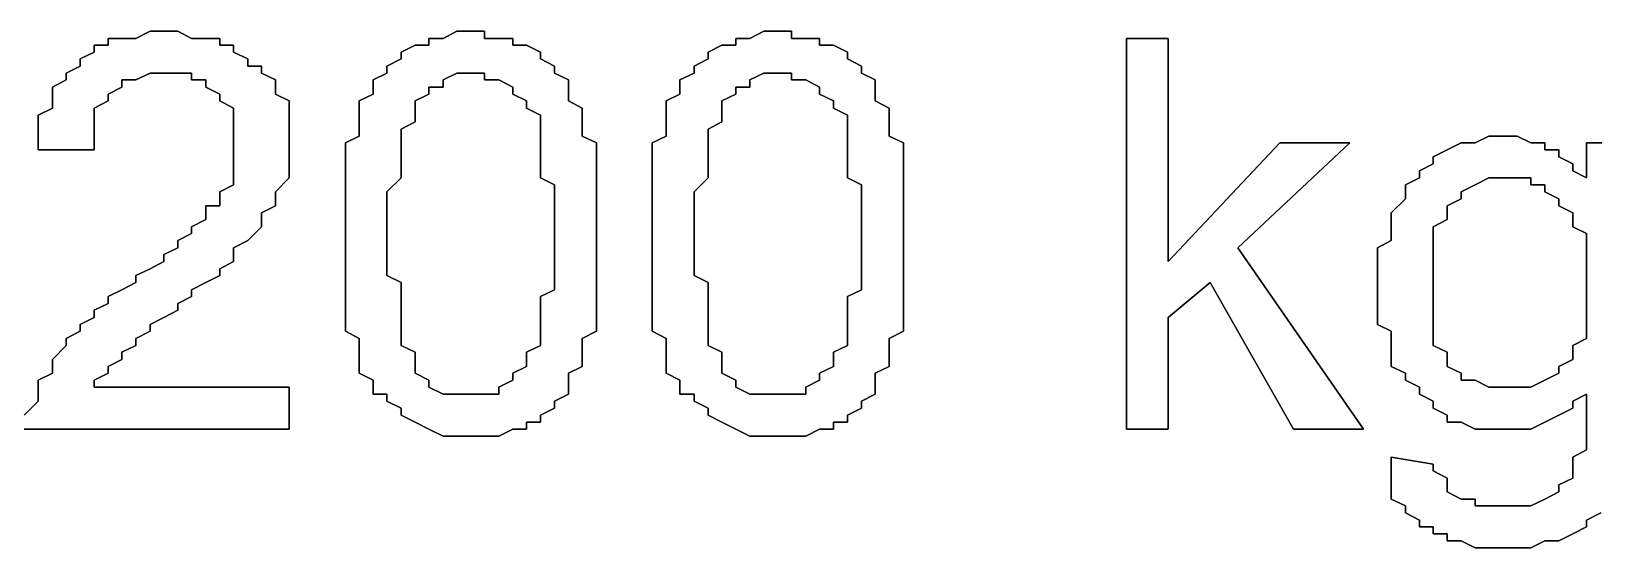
# Model space of a CAD drawing. Header units: metres. Extents: x 2.9 to 42.8, y 1.7 to 28.7.
# Drawn here: x 38.6626 to 39.0578, y 23.2322 to 23.3627 of the extents above; entities that cross this region are included whole.
import ezdxf

# ---------------------------------------------------------------- set-up
doc = ezdxf.new("R2010")
doc.units = ezdxf.units.M
doc.layers.add('GRIS', color=8, linetype='Continuous')

msp = doc.modelspace()

# ---------------------------------------------------------------- linework, layer by layer
at = {"layer": 'GRIS', "lineweight": -3}
for points in [[(38.6927, 23.3627), (38.6891, 23.3609), (38.6927, 23.3627)], [(38.6962, 23.3627), (38.6927, 23.3627), (38.6962, 23.3627)], [(38.6997, 23.3627), (38.6962, 23.3627), (38.6997, 23.3627)], [(38.7032, 23.3609), (38.6997, 23.3627), (38.7032, 23.3609)], [(38.7703, 23.3627), (38.7668, 23.3609), (38.7703, 23.3627)], [(38.7738, 23.3627), (38.7703, 23.3627), (38.7738, 23.3627)], [(38.7773, 23.3627), (38.7738, 23.3627), (38.7773, 23.3627)], [(38.7773, 23.3609), (38.7773, 23.3627), (38.7773, 23.3609)], [(38.8479, 23.3627), (38.8444, 23.3609), (38.8479, 23.3627)], [(38.8514, 23.3627), (38.8479, 23.3627), (38.8514, 23.3627)], [(38.8549, 23.3627), (38.8514, 23.3627), (38.8549, 23.3627)], [(38.8549, 23.3609), (38.8549, 23.3627), (38.8549, 23.3609)], [(38.6786, 23.3574), (38.675, 23.3557), (38.6786, 23.3574)], [(38.6821, 23.3592), (38.6786, 23.3592), (38.6821, 23.3592)], [(38.6786, 23.3592), (38.6786, 23.3574), (38.6786, 23.3592)], [(38.6856, 23.3609), (38.6821, 23.3609), (38.6856, 23.3609)], [(38.6821, 23.3609), (38.6821, 23.3592), (38.6821, 23.3609)], [(38.6891, 23.3609), (38.6856, 23.3609), (38.6891, 23.3609)], [(38.7068, 23.3609), (38.7032, 23.3609), (38.7068, 23.3609)], [(38.7103, 23.3609), (38.7068, 23.3609), (38.7103, 23.3609)], [(38.7103, 23.3592), (38.7103, 23.3609), (38.7103, 23.3592)], [(38.7138, 23.3592), (38.7103, 23.3592), (38.7138, 23.3592)], [(38.7138, 23.3574), (38.7138, 23.3592), (38.7138, 23.3574)], [(38.7174, 23.3557), (38.7138, 23.3574), (38.7174, 23.3557)], [(38.7597, 23.3592), (38.7562, 23.3574), (38.7597, 23.3592)], [(38.7562, 23.3574), (38.7562, 23.3557), (38.7562, 23.3574)], [(38.7632, 23.3592), (38.7597, 23.3592), (38.7632, 23.3592)], [(38.7668, 23.3609), (38.7632, 23.3609), (38.7668, 23.3609)], [(38.7632, 23.3609), (38.7632, 23.3592), (38.7632, 23.3609)], [(38.7809, 23.3609), (38.7773, 23.3609), (38.7809, 23.3609)], [(38.7844, 23.3609), (38.7809, 23.3609), (38.7844, 23.3609)], [(38.7844, 23.3592), (38.7844, 23.3609), (38.7844, 23.3592)], [(38.7879, 23.3592), (38.7844, 23.3592), (38.7879, 23.3592)], [(38.7914, 23.3574), (38.7879, 23.3592), (38.7914, 23.3574)], [(38.7914, 23.3557), (38.7914, 23.3574), (38.7914, 23.3557)], [(38.8373, 23.3592), (38.8338, 23.3574), (38.8373, 23.3592)], [(38.8338, 23.3574), (38.8338, 23.3557), (38.8338, 23.3574)], [(38.8408, 23.3592), (38.8373, 23.3592), (38.8408, 23.3592)], [(38.8444, 23.3609), (38.8408, 23.3609), (38.8444, 23.3609)], [(38.8408, 23.3609), (38.8408, 23.3592), (38.8408, 23.3609)], [(38.8585, 23.3609), (38.8549, 23.3609), (38.8585, 23.3609)], [(38.862, 23.3609), (38.8585, 23.3609), (38.862, 23.3609)], [(38.862, 23.3592), (38.862, 23.3609), (38.862, 23.3592)], [(38.8655, 23.3592), (38.862, 23.3592), (38.8655, 23.3592)], [(38.8691, 23.3574), (38.8655, 23.3592), (38.8691, 23.3574)], [(38.8691, 23.3557), (38.8691, 23.3574), (38.8691, 23.3557)], [(38.9502, 23.3609), (38.9396, 23.3609), (38.9502, 23.3609)], [(38.9396, 23.3609), (38.9396, 23.2622), (38.9396, 23.3609)], [(38.9502, 23.3045), (38.9502, 23.3609), (38.9502, 23.3045)], [(38.675, 23.3539), (38.6715, 23.3521), (38.675, 23.3539)], [(38.675, 23.3557), (38.675, 23.3539), (38.675, 23.3557)], [(38.7174, 23.3539), (38.7174, 23.3557), (38.7174, 23.3539)], [(38.7209, 23.3539), (38.7174, 23.3539), (38.7209, 23.3539)], [(38.7209, 23.3521), (38.7209, 23.3539), (38.7209, 23.3521)], [(38.7562, 23.3557), (38.7526, 23.3539), (38.7562, 23.3557)], [(38.7526, 23.3539), (38.7526, 23.3521), (38.7526, 23.3539)], [(38.795, 23.3539), (38.7914, 23.3557), (38.795, 23.3539)], [(38.795, 23.3521), (38.795, 23.3539), (38.795, 23.3521)], [(38.8338, 23.3557), (38.8303, 23.3539), (38.8338, 23.3557)], [(38.8303, 23.3539), (38.8303, 23.3521), (38.8303, 23.3539)], [(38.8726, 23.3539), (38.8691, 23.3557), (38.8726, 23.3539)], [(38.8726, 23.3521), (38.8726, 23.3539), (38.8726, 23.3521)], [(38.6715, 23.3504), (38.668, 23.3486), (38.6715, 23.3504)], [(38.6715, 23.3521), (38.6715, 23.3504), (38.6715, 23.3521)], [(38.6856, 23.3486), (38.6856, 23.3504), (38.6856, 23.3486)], [(38.6856, 23.3504), (38.6891, 23.3504), (38.6856, 23.3504)], [(38.6891, 23.3504), (38.6927, 23.3521), (38.6891, 23.3504)], [(38.6927, 23.3521), (38.6962, 23.3521), (38.6927, 23.3521)], [(38.6962, 23.3521), (38.6997, 23.3521), (38.6962, 23.3521)], [(38.6997, 23.3521), (38.7032, 23.3521), (38.6997, 23.3521)], [(38.7032, 23.3521), (38.7032, 23.3504), (38.7032, 23.3521)], [(38.7032, 23.3504), (38.7068, 23.3504), (38.7032, 23.3504)], [(38.7068, 23.3504), (38.7068, 23.3486), (38.7068, 23.3504)], [(38.7244, 23.3504), (38.7209, 23.3521), (38.7244, 23.3504)], [(38.7244, 23.3486), (38.7244, 23.3504), (38.7244, 23.3486)], [(38.7526, 23.3521), (38.7491, 23.3504), (38.7526, 23.3521)], [(38.7491, 23.3504), (38.7491, 23.3486), (38.7491, 23.3504)], [(38.7668, 23.3504), (38.7703, 23.3521), (38.7668, 23.3504)], [(38.7668, 23.3486), (38.7668, 23.3504), (38.7668, 23.3486)], [(38.7703, 23.3521), (38.7738, 23.3521), (38.7703, 23.3521)], [(38.7738, 23.3521), (38.7773, 23.3521), (38.7738, 23.3521)], [(38.7773, 23.3521), (38.7773, 23.3504), (38.7773, 23.3521)], [(38.7773, 23.3504), (38.7809, 23.3504), (38.7773, 23.3504)], [(38.7809, 23.3504), (38.7844, 23.3486), (38.7809, 23.3504)], [(38.7985, 23.3504), (38.795, 23.3521), (38.7985, 23.3504)], [(38.7985, 23.3468), (38.7985, 23.3504), (38.7985, 23.3468)], [(38.8303, 23.3521), (38.8267, 23.3504), (38.8303, 23.3521)], [(38.8267, 23.3504), (38.8267, 23.3486), (38.8267, 23.3504)], [(38.8444, 23.3504), (38.8479, 23.3521), (38.8444, 23.3504)], [(38.8444, 23.3486), (38.8444, 23.3504), (38.8444, 23.3486)], [(38.8479, 23.3521), (38.8514, 23.3521), (38.8479, 23.3521)], [(38.8514, 23.3521), (38.8549, 23.3521), (38.8514, 23.3521)], [(38.8549, 23.3521), (38.8549, 23.3504), (38.8549, 23.3521)], [(38.8549, 23.3504), (38.8585, 23.3504), (38.8549, 23.3504)], [(38.8585, 23.3504), (38.862, 23.3486), (38.8585, 23.3504)], [(38.8761, 23.3504), (38.8726, 23.3521), (38.8761, 23.3504)], [(38.8761, 23.3468), (38.8761, 23.3504), (38.8761, 23.3468)], [(38.668, 23.3486), (38.668, 23.3468), (38.668, 23.3486)], [(38.668, 23.3468), (38.668, 23.3451), (38.668, 23.3468)], [(38.6821, 23.3468), (38.6856, 23.3486), (38.6821, 23.3468)], [(38.6821, 23.3451), (38.6821, 23.3468), (38.6821, 23.3451)], [(38.7068, 23.3486), (38.7103, 23.3468), (38.7068, 23.3486)], [(38.7103, 23.3468), (38.7103, 23.3451), (38.7103, 23.3468)], [(38.7244, 23.3468), (38.7244, 23.3486), (38.7244, 23.3468)], [(38.7279, 23.3451), (38.7244, 23.3468), (38.7279, 23.3451)], [(38.7491, 23.3468), (38.7456, 23.3451), (38.7491, 23.3468)], [(38.7491, 23.3486), (38.7491, 23.3468), (38.7491, 23.3486)], [(38.7597, 23.3451), (38.7632, 23.3468), (38.7597, 23.3451)], [(38.7632, 23.3468), (38.7632, 23.3486), (38.7632, 23.3468)], [(38.7632, 23.3486), (38.7668, 23.3486), (38.7632, 23.3486)], [(38.7844, 23.3486), (38.7844, 23.3468), (38.7844, 23.3486)], [(38.7844, 23.3468), (38.7879, 23.3451), (38.7844, 23.3468)], [(38.7985, 23.3451), (38.7985, 23.3468), (38.7985, 23.3451)], [(38.8267, 23.3468), (38.8232, 23.3451), (38.8267, 23.3468)], [(38.8267, 23.3486), (38.8267, 23.3468), (38.8267, 23.3486)], [(38.8373, 23.3451), (38.8408, 23.3468), (38.8373, 23.3451)], [(38.8408, 23.3468), (38.8408, 23.3486), (38.8408, 23.3468)], [(38.8408, 23.3486), (38.8444, 23.3486), (38.8408, 23.3486)], [(38.862, 23.3486), (38.862, 23.3468), (38.862, 23.3486)], [(38.862, 23.3468), (38.8655, 23.3451), (38.862, 23.3468)], [(38.8761, 23.3451), (38.8761, 23.3468), (38.8761, 23.3451)], [(38.668, 23.3433), (38.6644, 23.3415), (38.668, 23.3433)], [(38.668, 23.3451), (38.668, 23.3433), (38.668, 23.3451)], [(38.6786, 23.3433), (38.6821, 23.3451), (38.6786, 23.3433)], [(38.6786, 23.3415), (38.6786, 23.3433), (38.6786, 23.3415)], [(38.7103, 23.3451), (38.7138, 23.3433), (38.7103, 23.3451)], [(38.7138, 23.3433), (38.7138, 23.3415), (38.7138, 23.3433)], [(38.7279, 23.3415), (38.7279, 23.3451), (38.7279, 23.3415)], [(38.7456, 23.3451), (38.7456, 23.3415), (38.7456, 23.3451)], [(38.7597, 23.3433), (38.7597, 23.3451), (38.7597, 23.3433)], [(38.7597, 23.3415), (38.7597, 23.3433), (38.7597, 23.3415)], [(38.7879, 23.3451), (38.7879, 23.3433), (38.7879, 23.3451)], [(38.7879, 23.3433), (38.7914, 23.3415), (38.7879, 23.3433)], [(38.802, 23.3433), (38.7985, 23.3451), (38.802, 23.3433)], [(38.802, 23.3415), (38.802, 23.3433), (38.802, 23.3415)], [(38.8232, 23.3451), (38.8232, 23.3415), (38.8232, 23.3451)], [(38.8373, 23.3433), (38.8373, 23.3451), (38.8373, 23.3433)], [(38.8373, 23.3415), (38.8373, 23.3433), (38.8373, 23.3415)], [(38.8655, 23.3451), (38.8655, 23.3433), (38.8655, 23.3451)], [(38.8655, 23.3433), (38.8691, 23.3415), (38.8655, 23.3433)], [(38.8796, 23.3433), (38.8761, 23.3451), (38.8796, 23.3433)], [(38.8796, 23.3415), (38.8796, 23.3433), (38.8796, 23.3415)], [(38.6644, 23.3415), (38.6644, 23.338), (38.6644, 23.3415)], [(38.6644, 23.338), (38.6644, 23.3362), (38.6644, 23.338)], [(38.6786, 23.3398), (38.6786, 23.3415), (38.6786, 23.3398)], [(38.6786, 23.3362), (38.6786, 23.3398), (38.6786, 23.3362)], [(38.7138, 23.3415), (38.7138, 23.3398), (38.7138, 23.3415)], [(38.7138, 23.3398), (38.7138, 23.3362), (38.7138, 23.3398)], [(38.7279, 23.3398), (38.7279, 23.3415), (38.7279, 23.3398)], [(38.7279, 23.338), (38.7279, 23.3398), (38.7279, 23.338)], [(38.7279, 23.3345), (38.7279, 23.338), (38.7279, 23.3345)], [(38.7456, 23.3415), (38.7456, 23.3398), (38.7456, 23.3415)], [(38.7456, 23.3398), (38.7456, 23.338), (38.7456, 23.3398)], [(38.7456, 23.338), (38.7456, 23.3362), (38.7456, 23.338)], [(38.7562, 23.338), (38.7597, 23.3398), (38.7562, 23.338)], [(38.7562, 23.3362), (38.7562, 23.338), (38.7562, 23.3362)], [(38.7597, 23.3398), (38.7597, 23.3415), (38.7597, 23.3398)], [(38.7914, 23.3415), (38.7914, 23.3398), (38.7914, 23.3415)], [(38.7914, 23.3398), (38.7914, 23.338), (38.7914, 23.3398)], [(38.7914, 23.338), (38.7914, 23.3362), (38.7914, 23.338)], [(38.802, 23.3398), (38.802, 23.3415), (38.802, 23.3398)], [(38.802, 23.3362), (38.802, 23.3398), (38.802, 23.3362)], [(38.8232, 23.3415), (38.8232, 23.3398), (38.8232, 23.3415)], [(38.8232, 23.3398), (38.8232, 23.338), (38.8232, 23.3398)], [(38.8232, 23.338), (38.8232, 23.3362), (38.8232, 23.338)], [(38.8338, 23.338), (38.8373, 23.3398), (38.8338, 23.338)], [(38.8338, 23.3362), (38.8338, 23.338), (38.8338, 23.3362)], [(38.8373, 23.3398), (38.8373, 23.3415), (38.8373, 23.3398)], [(38.8691, 23.3415), (38.8691, 23.3398), (38.8691, 23.3415)], [(38.8691, 23.3398), (38.8691, 23.338), (38.8691, 23.3398)], [(38.8691, 23.338), (38.8691, 23.3362), (38.8691, 23.338)], [(38.8796, 23.3398), (38.8796, 23.3415), (38.8796, 23.3398)], [(38.8796, 23.3362), (38.8796, 23.3398), (38.8796, 23.3362)], [(38.6644, 23.3362), (38.6644, 23.3327), (38.6644, 23.3362)], [(38.6786, 23.3345), (38.6786, 23.3362), (38.6786, 23.3345)], [(38.6786, 23.3327), (38.6786, 23.3345), (38.6786, 23.3327)], [(38.7138, 23.3362), (38.7138, 23.3345), (38.7138, 23.3362)], [(38.7138, 23.3345), (38.7138, 23.3327), (38.7138, 23.3345)], [(38.7279, 23.3327), (38.7279, 23.3345), (38.7279, 23.3327)], [(38.7456, 23.3362), (38.7421, 23.3345), (38.7456, 23.3362)], [(38.7421, 23.3345), (38.7421, 23.331), (38.7421, 23.3345)], [(38.7562, 23.3345), (38.7562, 23.3362), (38.7562, 23.3345)], [(38.7562, 23.3327), (38.7562, 23.3345), (38.7562, 23.3327)], [(38.7914, 23.3362), (38.7914, 23.3345), (38.7914, 23.3362)], [(38.7914, 23.3345), (38.7914, 23.331), (38.7914, 23.3345)], [(38.8056, 23.3345), (38.802, 23.3362), (38.8056, 23.3345)], [(38.8056, 23.3327), (38.8056, 23.3345), (38.8056, 23.3327)], [(38.8232, 23.3362), (38.8197, 23.3345), (38.8232, 23.3362)], [(38.8197, 23.3345), (38.8197, 23.331), (38.8197, 23.3345)], [(38.8338, 23.3345), (38.8338, 23.3362), (38.8338, 23.3345)], [(38.8338, 23.3327), (38.8338, 23.3345), (38.8338, 23.3327)], [(38.8691, 23.3362), (38.8691, 23.3345), (38.8691, 23.3362)], [(38.8691, 23.3345), (38.8691, 23.331), (38.8691, 23.3345)], [(38.8832, 23.3345), (38.8796, 23.3362), (38.8832, 23.3345)], [(38.8832, 23.3327), (38.8832, 23.3345), (38.8832, 23.3327)], [(38.9784, 23.3345), (38.9502, 23.3045), (38.9784, 23.3345)], [(38.9678, 23.308), (38.9961, 23.3345), (38.9678, 23.308)], [(38.9961, 23.3345), (38.9784, 23.3345), (38.9961, 23.3345)], [(39.0243, 23.3345), (39.0207, 23.3327), (39.0243, 23.3345)], [(39.0278, 23.3345), (39.0243, 23.3345), (39.0278, 23.3345)], [(39.0313, 23.3362), (39.0278, 23.3345), (39.0313, 23.3362)], [(39.0349, 23.3362), (39.0313, 23.3362), (39.0349, 23.3362)], [(39.0384, 23.3362), (39.0349, 23.3362), (39.0384, 23.3362)], [(39.0419, 23.3345), (39.0384, 23.3362), (39.0419, 23.3345)], [(39.0454, 23.3345), (39.0419, 23.3345), (39.0454, 23.3345)], [(39.0454, 23.3327), (39.0454, 23.3345), (39.0454, 23.3327)], [(39.0666, 23.3345), (39.056, 23.3345), (39.0666, 23.3345)], [(39.056, 23.3345), (39.056, 23.3257), (39.056, 23.3345)], [(38.6644, 23.3327), (38.6786, 23.3327), (38.6644, 23.3327)], [(38.7138, 23.3327), (38.7138, 23.331), (38.7138, 23.3327)], [(38.7138, 23.331), (38.7138, 23.3292), (38.7138, 23.331)], [(38.7279, 23.3292), (38.7279, 23.3327), (38.7279, 23.3292)], [(38.7421, 23.331), (38.7421, 23.3292), (38.7421, 23.331)], [(38.7562, 23.3292), (38.7562, 23.3327), (38.7562, 23.3292)], [(38.7914, 23.331), (38.7914, 23.3292), (38.7914, 23.331)], [(38.8056, 23.331), (38.8056, 23.3327), (38.8056, 23.331)], [(38.8056, 23.3292), (38.8056, 23.331), (38.8056, 23.3292)], [(38.8197, 23.331), (38.8197, 23.3292), (38.8197, 23.331)], [(38.8338, 23.3292), (38.8338, 23.3327), (38.8338, 23.3292)], [(38.8691, 23.331), (38.8691, 23.3292), (38.8691, 23.331)], [(38.8832, 23.331), (38.8832, 23.3327), (38.8832, 23.331)], [(38.8832, 23.3292), (38.8832, 23.331), (38.8832, 23.3292)], [(39.0207, 23.3327), (39.0172, 23.331), (39.0207, 23.3327)], [(39.0172, 23.331), (39.0172, 23.3292), (39.0172, 23.331)], [(39.049, 23.3327), (39.0454, 23.3327), (39.049, 23.3327)], [(39.049, 23.331), (39.049, 23.3327), (39.049, 23.331)], [(39.0525, 23.3292), (39.049, 23.331), (39.0525, 23.3292)], [(38.7138, 23.3292), (38.7138, 23.3274), (38.7138, 23.3292)], [(38.7138, 23.3274), (38.7138, 23.3239), (38.7138, 23.3274)], [(38.7279, 23.3274), (38.7279, 23.3292), (38.7279, 23.3274)], [(38.7279, 23.3257), (38.7279, 23.3274), (38.7279, 23.3257)], [(38.7421, 23.3292), (38.7421, 23.3274), (38.7421, 23.3292)], [(38.7421, 23.3274), (38.7421, 23.3239), (38.7421, 23.3274)], [(38.7562, 23.3274), (38.7562, 23.3292), (38.7562, 23.3274)], [(38.7562, 23.3257), (38.7562, 23.3274), (38.7562, 23.3257)], [(38.7914, 23.3292), (38.7914, 23.3257), (38.7914, 23.3292)], [(38.8056, 23.3257), (38.8056, 23.3292), (38.8056, 23.3257)], [(38.8197, 23.3292), (38.8197, 23.3274), (38.8197, 23.3292)], [(38.8197, 23.3274), (38.8197, 23.3239), (38.8197, 23.3274)], [(38.8338, 23.3274), (38.8338, 23.3292), (38.8338, 23.3274)], [(38.8338, 23.3257), (38.8338, 23.3274), (38.8338, 23.3257)], [(38.8691, 23.3292), (38.8691, 23.3257), (38.8691, 23.3292)], [(38.8832, 23.3257), (38.8832, 23.3292), (38.8832, 23.3257)], [(39.0172, 23.3292), (39.0137, 23.3274), (39.0172, 23.3292)], [(39.0137, 23.3274), (39.0137, 23.3257), (39.0137, 23.3274)], [(39.0525, 23.3274), (39.0525, 23.3292), (39.0525, 23.3274)], [(39.056, 23.3257), (39.0525, 23.3274), (39.056, 23.3257)], [(38.7138, 23.3239), (38.7103, 23.3221), (38.7138, 23.3239)], [(38.7103, 23.3221), (38.7103, 23.3204), (38.7103, 23.3221)], [(38.7244, 23.3221), (38.7279, 23.3257), (38.7244, 23.3221)], [(38.7244, 23.3204), (38.7244, 23.3221), (38.7244, 23.3204)], [(38.7421, 23.3239), (38.7421, 23.3221), (38.7421, 23.3239)], [(38.7421, 23.3221), (38.7421, 23.3186), (38.7421, 23.3221)], [(38.7526, 23.3221), (38.7562, 23.3257), (38.7526, 23.3221)], [(38.7526, 23.3186), (38.7526, 23.3221), (38.7526, 23.3186)], [(38.7914, 23.3257), (38.795, 23.3239), (38.7914, 23.3257)], [(38.795, 23.3239), (38.795, 23.3204), (38.795, 23.3239)], [(38.8056, 23.3239), (38.8056, 23.3257), (38.8056, 23.3239)], [(38.8056, 23.3221), (38.8056, 23.3239), (38.8056, 23.3221)], [(38.8056, 23.3186), (38.8056, 23.3221), (38.8056, 23.3186)], [(38.8197, 23.3239), (38.8197, 23.3221), (38.8197, 23.3239)], [(38.8197, 23.3221), (38.8197, 23.3186), (38.8197, 23.3221)], [(38.8303, 23.3221), (38.8338, 23.3257), (38.8303, 23.3221)], [(38.8303, 23.3186), (38.8303, 23.3221), (38.8303, 23.3186)], [(38.8691, 23.3257), (38.8726, 23.3239), (38.8691, 23.3257)], [(38.8726, 23.3239), (38.8726, 23.3204), (38.8726, 23.3239)], [(38.8832, 23.3239), (38.8832, 23.3257), (38.8832, 23.3239)], [(38.8832, 23.3221), (38.8832, 23.3239), (38.8832, 23.3221)], [(38.8832, 23.3186), (38.8832, 23.3221), (38.8832, 23.3186)], [(39.0137, 23.3257), (39.0102, 23.3239), (39.0137, 23.3257)], [(39.0102, 23.3239), (39.0102, 23.3221), (39.0102, 23.3239)], [(39.0102, 23.3221), (39.0102, 23.3204), (39.0102, 23.3221)], [(39.0243, 23.3221), (39.0278, 23.3239), (39.0243, 23.3221)], [(39.0243, 23.3204), (39.0243, 23.3221), (39.0243, 23.3204)], [(39.0278, 23.3239), (39.0313, 23.3257), (39.0278, 23.3239)], [(39.0313, 23.3257), (39.0349, 23.3257), (39.0313, 23.3257)], [(39.0349, 23.3257), (39.0384, 23.3257), (39.0349, 23.3257)], [(39.0384, 23.3257), (39.0419, 23.3257), (39.0384, 23.3257)], [(39.0419, 23.3257), (39.0419, 23.3239), (39.0419, 23.3257)], [(39.0419, 23.3239), (39.0454, 23.3239), (39.0419, 23.3239)], [(39.0454, 23.3239), (39.0454, 23.3221), (39.0454, 23.3239)], [(39.0454, 23.3221), (39.049, 23.3204), (39.0454, 23.3221)], [(38.7103, 23.3186), (38.7068, 23.3186), (38.7103, 23.3186)], [(38.7068, 23.3186), (38.7068, 23.3168), (38.7068, 23.3186)], [(38.7103, 23.3204), (38.7103, 23.3186), (38.7103, 23.3204)], [(38.7209, 23.3168), (38.7244, 23.3186), (38.7209, 23.3168)], [(38.7244, 23.3186), (38.7244, 23.3204), (38.7244, 23.3186)], [(38.7421, 23.3186), (38.7421, 23.3168), (38.7421, 23.3186)], [(38.7526, 23.3168), (38.7526, 23.3186), (38.7526, 23.3168)], [(38.795, 23.3204), (38.795, 23.3168), (38.795, 23.3204)], [(38.8056, 23.3168), (38.8056, 23.3186), (38.8056, 23.3168)], [(38.8197, 23.3186), (38.8197, 23.3168), (38.8197, 23.3186)], [(38.8303, 23.3168), (38.8303, 23.3186), (38.8303, 23.3168)], [(38.8726, 23.3204), (38.8726, 23.3168), (38.8726, 23.3204)], [(38.8832, 23.3168), (38.8832, 23.3186), (38.8832, 23.3168)], [(39.0102, 23.3204), (39.0066, 23.3168), (39.0102, 23.3204)], [(39.0207, 23.3186), (39.0243, 23.3204), (39.0207, 23.3186)], [(39.0207, 23.3168), (39.0207, 23.3186), (39.0207, 23.3168)], [(39.049, 23.3204), (39.049, 23.3186), (39.049, 23.3204)], [(39.049, 23.3186), (39.0525, 23.3168), (39.049, 23.3186)], [(38.7068, 23.3151), (38.7032, 23.3133), (38.7068, 23.3151)], [(38.7068, 23.3168), (38.7068, 23.3151), (38.7068, 23.3168)], [(38.7209, 23.3151), (38.7209, 23.3168), (38.7209, 23.3151)], [(38.7209, 23.3133), (38.7209, 23.3151), (38.7209, 23.3133)], [(38.7421, 23.3168), (38.7421, 23.3133), (38.7421, 23.3168)], [(38.7526, 23.3133), (38.7526, 23.3168), (38.7526, 23.3133)], [(38.795, 23.3168), (38.795, 23.3151), (38.795, 23.3168)], [(38.795, 23.3151), (38.795, 23.3116), (38.795, 23.3151)], [(38.8056, 23.3133), (38.8056, 23.3168), (38.8056, 23.3133)], [(38.8197, 23.3168), (38.8197, 23.3133), (38.8197, 23.3168)], [(38.8303, 23.3133), (38.8303, 23.3168), (38.8303, 23.3133)], [(38.8726, 23.3168), (38.8726, 23.3151), (38.8726, 23.3168)], [(38.8726, 23.3151), (38.8726, 23.3116), (38.8726, 23.3151)], [(38.8832, 23.3133), (38.8832, 23.3168), (38.8832, 23.3133)], [(39.0066, 23.3168), (39.0066, 23.3151), (39.0066, 23.3168)], [(39.0066, 23.3151), (39.0066, 23.3133), (39.0066, 23.3151)], [(39.0172, 23.3133), (39.0207, 23.3151), (39.0172, 23.3133)], [(39.0207, 23.3151), (39.0207, 23.3168), (39.0207, 23.3151)], [(39.0525, 23.3168), (39.0525, 23.3151), (39.0525, 23.3168)], [(39.0525, 23.3151), (39.0525, 23.3133), (39.0525, 23.3151)], [(38.7032, 23.3116), (38.6997, 23.3098), (38.7032, 23.3116)], [(38.7032, 23.3133), (38.7032, 23.3116), (38.7032, 23.3133)], [(38.7174, 23.3098), (38.7209, 23.3133), (38.7174, 23.3098)], [(38.7421, 23.3133), (38.7421, 23.3116), (38.7421, 23.3133)], [(38.7421, 23.3116), (38.7421, 23.308), (38.7421, 23.3116)], [(38.7526, 23.3116), (38.7526, 23.3133), (38.7526, 23.3116)], [(38.7526, 23.308), (38.7526, 23.3116), (38.7526, 23.308)], [(38.795, 23.3116), (38.795, 23.308), (38.795, 23.3116)], [(38.8056, 23.3116), (38.8056, 23.3133), (38.8056, 23.3116)], [(38.8056, 23.308), (38.8056, 23.3116), (38.8056, 23.308)], [(38.8197, 23.3133), (38.8197, 23.3116), (38.8197, 23.3133)], [(38.8197, 23.3116), (38.8197, 23.308), (38.8197, 23.3116)], [(38.8303, 23.3116), (38.8303, 23.3133), (38.8303, 23.3116)], [(38.8303, 23.308), (38.8303, 23.3116), (38.8303, 23.308)], [(38.8726, 23.3116), (38.8726, 23.308), (38.8726, 23.3116)], [(38.8832, 23.3116), (38.8832, 23.3133), (38.8832, 23.3116)], [(38.8832, 23.308), (38.8832, 23.3116), (38.8832, 23.308)], [(39.0066, 23.3133), (39.0066, 23.3098), (39.0066, 23.3133)], [(39.0172, 23.3116), (39.0172, 23.3133), (39.0172, 23.3116)], [(39.0172, 23.3098), (39.0172, 23.3116), (39.0172, 23.3098)], [(39.0525, 23.3133), (39.056, 23.3116), (39.0525, 23.3133)], [(39.056, 23.3116), (39.056, 23.3098), (39.056, 23.3116)], [(38.6997, 23.308), (38.6962, 23.3063), (38.6997, 23.308)], [(38.6962, 23.3063), (38.6962, 23.3045), (38.6962, 23.3063)], [(38.6997, 23.3098), (38.6997, 23.308), (38.6997, 23.3098)], [(38.7138, 23.308), (38.7174, 23.3098), (38.7138, 23.308)], [(38.7138, 23.3063), (38.7138, 23.308), (38.7138, 23.3063)], [(38.7138, 23.3045), (38.7138, 23.3063), (38.7138, 23.3045)], [(38.7421, 23.308), (38.7421, 23.3045), (38.7421, 23.308)], [(38.7526, 23.3045), (38.7526, 23.308), (38.7526, 23.3045)], [(38.795, 23.308), (38.795, 23.3045), (38.795, 23.308)], [(38.8056, 23.3045), (38.8056, 23.308), (38.8056, 23.3045)], [(38.8197, 23.308), (38.8197, 23.3045), (38.8197, 23.308)], [(38.8303, 23.3045), (38.8303, 23.308), (38.8303, 23.3045)], [(38.8726, 23.308), (38.8726, 23.3045), (38.8726, 23.308)], [(38.8832, 23.3045), (38.8832, 23.308), (38.8832, 23.3045)], [(38.9996, 23.2622), (38.9678, 23.308), (38.9996, 23.2622)], [(39.0066, 23.3098), (39.0031, 23.308), (39.0066, 23.3098)], [(39.0031, 23.308), (39.0031, 23.3063), (39.0031, 23.308)], [(39.0031, 23.3063), (39.0031, 23.3027), (39.0031, 23.3063)], [(39.0172, 23.3063), (39.0172, 23.3098), (39.0172, 23.3063)], [(39.0172, 23.3045), (39.0172, 23.3063), (39.0172, 23.3045)], [(39.056, 23.3098), (39.056, 23.3063), (39.056, 23.3098)], [(39.056, 23.3063), (39.056, 23.3045), (39.056, 23.3063)], [(38.6927, 23.3027), (38.6891, 23.301), (38.6927, 23.3027)], [(38.6962, 23.3045), (38.6927, 23.3027), (38.6962, 23.3045)], [(38.7103, 23.3027), (38.7138, 23.3045), (38.7103, 23.3027)], [(38.7103, 23.301), (38.7103, 23.3027), (38.7103, 23.301)], [(38.7421, 23.3045), (38.7421, 23.3027), (38.7421, 23.3045)], [(38.7421, 23.3027), (38.7421, 23.2992), (38.7421, 23.3027)], [(38.7526, 23.301), (38.7526, 23.3045), (38.7526, 23.301)], [(38.795, 23.3045), (38.795, 23.301), (38.795, 23.3045)], [(38.8056, 23.3027), (38.8056, 23.3045), (38.8056, 23.3027)], [(38.8056, 23.2992), (38.8056, 23.3027), (38.8056, 23.2992)], [(38.8197, 23.3045), (38.8197, 23.3027), (38.8197, 23.3045)], [(38.8197, 23.3027), (38.8197, 23.2992), (38.8197, 23.3027)], [(38.8303, 23.301), (38.8303, 23.3045), (38.8303, 23.301)], [(38.8726, 23.3045), (38.8726, 23.301), (38.8726, 23.3045)], [(38.8832, 23.3027), (38.8832, 23.3045), (38.8832, 23.3027)], [(38.8832, 23.2992), (38.8832, 23.3027), (38.8832, 23.2992)], [(39.0031, 23.3027), (39.0031, 23.301), (39.0031, 23.3027)], [(39.0172, 23.301), (39.0172, 23.3045), (39.0172, 23.301)], [(39.056, 23.3045), (39.056, 23.301), (39.056, 23.3045)], [(38.6891, 23.2992), (38.6856, 23.2974), (38.6891, 23.2992)], [(38.6891, 23.301), (38.6891, 23.2992), (38.6891, 23.301)], [(38.7032, 23.2974), (38.7068, 23.2992), (38.7032, 23.2974)], [(38.7068, 23.2992), (38.7103, 23.301), (38.7068, 23.2992)], [(38.7421, 23.2992), (38.7421, 23.2974), (38.7421, 23.2992)], [(38.7562, 23.2992), (38.7526, 23.301), (38.7562, 23.2992)], [(38.7562, 23.2957), (38.7562, 23.2992), (38.7562, 23.2957)], [(38.795, 23.301), (38.795, 23.2974), (38.795, 23.301)], [(38.8056, 23.2974), (38.8056, 23.2992), (38.8056, 23.2974)], [(38.8197, 23.2992), (38.8197, 23.2974), (38.8197, 23.2992)], [(38.8338, 23.2992), (38.8303, 23.301), (38.8338, 23.2992)], [(38.8338, 23.2957), (38.8338, 23.2992), (38.8338, 23.2957)], [(38.8726, 23.301), (38.8726, 23.2974), (38.8726, 23.301)], [(38.8832, 23.2974), (38.8832, 23.2992), (38.8832, 23.2974)], [(38.9502, 23.2904), (38.9608, 23.2992), (38.9502, 23.2904)], [(38.9608, 23.2992), (38.9819, 23.2622), (38.9608, 23.2992)], [(39.0031, 23.301), (39.0031, 23.2992), (39.0031, 23.301)], [(39.0031, 23.2992), (39.0031, 23.2974), (39.0031, 23.2992)], [(39.0172, 23.2992), (39.0172, 23.301), (39.0172, 23.2992)], [(39.0172, 23.2957), (39.0172, 23.2992), (39.0172, 23.2957)], [(39.056, 23.301), (39.056, 23.2992), (39.056, 23.301)], [(39.056, 23.2992), (39.056, 23.2957), (39.056, 23.2992)], [(38.6856, 23.2974), (38.6821, 23.2957), (38.6856, 23.2974)], [(38.6821, 23.2957), (38.6821, 23.2939), (38.6821, 23.2957)], [(38.6997, 23.2939), (38.7032, 23.2957), (38.6997, 23.2939)], [(38.7032, 23.2957), (38.7032, 23.2974), (38.7032, 23.2957)], [(38.7421, 23.2974), (38.7421, 23.2939), (38.7421, 23.2974)], [(38.7562, 23.2939), (38.7562, 23.2957), (38.7562, 23.2939)], [(38.795, 23.2974), (38.7914, 23.2957), (38.795, 23.2974)], [(38.7914, 23.2957), (38.7914, 23.2922), (38.7914, 23.2957)], [(38.8056, 23.2957), (38.8056, 23.2974), (38.8056, 23.2957)], [(38.8056, 23.2922), (38.8056, 23.2957), (38.8056, 23.2922)], [(38.8197, 23.2974), (38.8197, 23.2939), (38.8197, 23.2974)], [(38.8338, 23.2939), (38.8338, 23.2957), (38.8338, 23.2939)], [(38.8726, 23.2974), (38.8691, 23.2957), (38.8726, 23.2974)], [(38.8691, 23.2957), (38.8691, 23.2922), (38.8691, 23.2957)], [(38.8832, 23.2957), (38.8832, 23.2974), (38.8832, 23.2957)], [(38.8832, 23.2922), (38.8832, 23.2957), (38.8832, 23.2922)], [(39.0031, 23.2974), (39.0031, 23.2939), (39.0031, 23.2974)], [(39.0172, 23.2939), (39.0172, 23.2957), (39.0172, 23.2939)], [(39.056, 23.2957), (39.056, 23.2922), (39.056, 23.2957)], [(38.6786, 23.2904), (38.675, 23.2886), (38.6786, 23.2904)], [(38.6821, 23.2939), (38.6786, 23.2922), (38.6821, 23.2939)], [(38.6786, 23.2922), (38.6786, 23.2904), (38.6786, 23.2922)], [(38.6927, 23.2886), (38.6962, 23.2904), (38.6927, 23.2886)], [(38.6962, 23.2904), (38.6997, 23.2922), (38.6962, 23.2904)], [(38.6997, 23.2922), (38.6997, 23.2939), (38.6997, 23.2922)], [(38.7421, 23.2939), (38.7421, 23.2922), (38.7421, 23.2939)], [(38.7421, 23.2922), (38.7421, 23.2886), (38.7421, 23.2922)], [(38.7562, 23.2904), (38.7562, 23.2939), (38.7562, 23.2904)], [(38.7562, 23.2886), (38.7562, 23.2904), (38.7562, 23.2886)], [(38.7914, 23.2922), (38.7914, 23.2904), (38.7914, 23.2922)], [(38.7914, 23.2904), (38.7914, 23.2886), (38.7914, 23.2904)], [(38.8056, 23.2904), (38.8056, 23.2922), (38.8056, 23.2904)], [(38.8056, 23.2886), (38.8056, 23.2904), (38.8056, 23.2886)], [(38.8197, 23.2939), (38.8197, 23.2922), (38.8197, 23.2939)], [(38.8197, 23.2922), (38.8197, 23.2886), (38.8197, 23.2922)], [(38.8338, 23.2904), (38.8338, 23.2939), (38.8338, 23.2904)], [(38.8338, 23.2886), (38.8338, 23.2904), (38.8338, 23.2886)], [(38.8691, 23.2922), (38.8691, 23.2904), (38.8691, 23.2922)], [(38.8691, 23.2904), (38.8691, 23.2886), (38.8691, 23.2904)], [(38.8832, 23.2904), (38.8832, 23.2922), (38.8832, 23.2904)], [(38.8832, 23.2886), (38.8832, 23.2904), (38.8832, 23.2886)], [(38.9502, 23.2622), (38.9502, 23.2904), (38.9502, 23.2622)], [(39.0031, 23.2939), (39.0031, 23.2922), (39.0031, 23.2939)], [(39.0031, 23.2922), (39.0031, 23.2886), (39.0031, 23.2922)], [(39.0172, 23.2904), (39.0172, 23.2939), (39.0172, 23.2904)], [(39.0172, 23.2886), (39.0172, 23.2904), (39.0172, 23.2886)], [(39.056, 23.2922), (39.056, 23.2904), (39.056, 23.2922)], [(39.056, 23.2904), (39.056, 23.2886), (39.056, 23.2904)], [(38.675, 23.2869), (38.6715, 23.2851), (38.675, 23.2869)], [(38.675, 23.2886), (38.675, 23.2869), (38.675, 23.2886)], [(38.6891, 23.2851), (38.6927, 23.2869), (38.6891, 23.2851)], [(38.6927, 23.2869), (38.6927, 23.2886), (38.6927, 23.2869)], [(38.7421, 23.2886), (38.7421, 23.2869), (38.7421, 23.2886)], [(38.7421, 23.2869), (38.7456, 23.2851), (38.7421, 23.2869)], [(38.7562, 23.2869), (38.7562, 23.2886), (38.7562, 23.2869)], [(38.7562, 23.2851), (38.7562, 23.2869), (38.7562, 23.2851)], [(38.7914, 23.2886), (38.7914, 23.2869), (38.7914, 23.2886)], [(38.7914, 23.2869), (38.7914, 23.2851), (38.7914, 23.2869)], [(38.802, 23.2851), (38.8056, 23.2869), (38.802, 23.2851)], [(38.8056, 23.2869), (38.8056, 23.2886), (38.8056, 23.2869)], [(38.8197, 23.2886), (38.8197, 23.2869), (38.8197, 23.2886)], [(38.8197, 23.2869), (38.8232, 23.2851), (38.8197, 23.2869)], [(38.8338, 23.2869), (38.8338, 23.2886), (38.8338, 23.2869)], [(38.8338, 23.2851), (38.8338, 23.2869), (38.8338, 23.2851)], [(38.8691, 23.2886), (38.8691, 23.2869), (38.8691, 23.2886)], [(38.8691, 23.2869), (38.8691, 23.2851), (38.8691, 23.2869)], [(38.8796, 23.2851), (38.8832, 23.2869), (38.8796, 23.2851)], [(38.8832, 23.2869), (38.8832, 23.2886), (38.8832, 23.2869)], [(39.0031, 23.2886), (39.0066, 23.2869), (39.0031, 23.2886)], [(39.0066, 23.2869), (39.0066, 23.2851), (39.0066, 23.2869)], [(39.0172, 23.2869), (39.0172, 23.2886), (39.0172, 23.2869)], [(39.0172, 23.2833), (39.0172, 23.2869), (39.0172, 23.2833)], [(39.056, 23.2886), (39.056, 23.2851), (39.056, 23.2886)], [(38.6715, 23.2833), (38.668, 23.2798), (38.6715, 23.2833)], [(38.6715, 23.2851), (38.6715, 23.2833), (38.6715, 23.2851)], [(38.6856, 23.2816), (38.6891, 23.2833), (38.6856, 23.2816)], [(38.6891, 23.2833), (38.6891, 23.2851), (38.6891, 23.2833)], [(38.7456, 23.2851), (38.7456, 23.2833), (38.7456, 23.2851)], [(38.7456, 23.2833), (38.7456, 23.2798), (38.7456, 23.2833)], [(38.7562, 23.2833), (38.7562, 23.2851), (38.7562, 23.2833)], [(38.7597, 23.2816), (38.7562, 23.2833), (38.7597, 23.2816)], [(38.7914, 23.2833), (38.7879, 23.2816), (38.7914, 23.2833)], [(38.7914, 23.2851), (38.7914, 23.2833), (38.7914, 23.2851)], [(38.802, 23.2833), (38.802, 23.2851), (38.802, 23.2833)], [(38.802, 23.2798), (38.802, 23.2833), (38.802, 23.2798)], [(38.8232, 23.2851), (38.8232, 23.2833), (38.8232, 23.2851)], [(38.8232, 23.2833), (38.8232, 23.2798), (38.8232, 23.2833)], [(38.8338, 23.2833), (38.8338, 23.2851), (38.8338, 23.2833)], [(38.8373, 23.2816), (38.8338, 23.2833), (38.8373, 23.2816)], [(38.8691, 23.2833), (38.8655, 23.2816), (38.8691, 23.2833)], [(38.8691, 23.2851), (38.8691, 23.2833), (38.8691, 23.2851)], [(38.8796, 23.2833), (38.8796, 23.2851), (38.8796, 23.2833)], [(38.8796, 23.2798), (38.8796, 23.2833), (38.8796, 23.2798)], [(39.0066, 23.2851), (39.0066, 23.2833), (39.0066, 23.2851)], [(39.0066, 23.2833), (39.0066, 23.2798), (39.0066, 23.2833)], [(39.0207, 23.2816), (39.0172, 23.2833), (39.0207, 23.2816)], [(39.056, 23.2851), (39.0525, 23.2833), (39.056, 23.2851)], [(39.0525, 23.2833), (39.0525, 23.2816), (39.0525, 23.2833)], [(38.668, 23.2798), (38.668, 23.278), (38.668, 23.2798)], [(38.6821, 23.278), (38.6856, 23.2798), (38.6821, 23.278)], [(38.6856, 23.2798), (38.6856, 23.2816), (38.6856, 23.2798)], [(38.7456, 23.2798), (38.7456, 23.278), (38.7456, 23.2798)], [(38.7597, 23.2798), (38.7597, 23.2816), (38.7597, 23.2798)], [(38.7597, 23.278), (38.7597, 23.2798), (38.7597, 23.278)], [(38.7879, 23.2816), (38.7879, 23.2798), (38.7879, 23.2816)], [(38.7879, 23.2798), (38.7879, 23.278), (38.7879, 23.2798)], [(38.802, 23.278), (38.802, 23.2798), (38.802, 23.278)], [(38.8232, 23.2798), (38.8232, 23.278), (38.8232, 23.2798)], [(38.8373, 23.2798), (38.8373, 23.2816), (38.8373, 23.2798)], [(38.8373, 23.278), (38.8373, 23.2798), (38.8373, 23.278)], [(38.8655, 23.2816), (38.8655, 23.2798), (38.8655, 23.2816)], [(38.8655, 23.2798), (38.8655, 23.278), (38.8655, 23.2798)], [(38.8796, 23.278), (38.8796, 23.2798), (38.8796, 23.278)], [(39.0066, 23.2798), (39.0066, 23.278), (39.0066, 23.2798)], [(39.0207, 23.2798), (39.0207, 23.2816), (39.0207, 23.2798)], [(39.0207, 23.278), (39.0207, 23.2798), (39.0207, 23.278)], [(39.0525, 23.2798), (39.049, 23.278), (39.0525, 23.2798)], [(39.0525, 23.2816), (39.0525, 23.2798), (39.0525, 23.2816)], [(38.668, 23.2763), (38.6644, 23.2745), (38.668, 23.2763)], [(38.6644, 23.2745), (38.6644, 23.2728), (38.6644, 23.2745)], [(38.668, 23.278), (38.668, 23.2763), (38.668, 23.278)], [(38.6786, 23.2745), (38.6821, 23.2763), (38.6786, 23.2745)], [(38.6786, 23.2728), (38.6786, 23.2745), (38.6786, 23.2728)], [(38.6821, 23.2763), (38.6821, 23.278), (38.6821, 23.2763)], [(38.7456, 23.278), (38.7456, 23.2763), (38.7456, 23.278)], [(38.7456, 23.2763), (38.7491, 23.2745), (38.7456, 23.2763)], [(38.7491, 23.2745), (38.7491, 23.2728), (38.7491, 23.2745)], [(38.7597, 23.2763), (38.7597, 23.278), (38.7597, 23.2763)], [(38.7632, 23.2745), (38.7597, 23.2763), (38.7632, 23.2745)], [(38.7632, 23.2728), (38.7632, 23.2745), (38.7632, 23.2728)], [(38.7844, 23.2745), (38.7809, 23.2728), (38.7844, 23.2745)], [(38.7879, 23.278), (38.7844, 23.2763), (38.7879, 23.278)], [(38.7844, 23.2763), (38.7844, 23.2745), (38.7844, 23.2763)], [(38.7985, 23.2763), (38.802, 23.278), (38.7985, 23.2763)], [(38.7985, 23.2728), (38.7985, 23.2763), (38.7985, 23.2728)], [(38.8232, 23.278), (38.8232, 23.2763), (38.8232, 23.278)], [(38.8232, 23.2763), (38.8267, 23.2745), (38.8232, 23.2763)], [(38.8267, 23.2745), (38.8267, 23.2728), (38.8267, 23.2745)], [(38.8373, 23.2763), (38.8373, 23.278), (38.8373, 23.2763)], [(38.8408, 23.2745), (38.8373, 23.2763), (38.8408, 23.2745)], [(38.8408, 23.2728), (38.8408, 23.2745), (38.8408, 23.2728)], [(38.862, 23.2745), (38.8585, 23.2728), (38.862, 23.2745)], [(38.8655, 23.278), (38.862, 23.2763), (38.8655, 23.278)], [(38.862, 23.2763), (38.862, 23.2745), (38.862, 23.2763)], [(38.8761, 23.2763), (38.8796, 23.278), (38.8761, 23.2763)], [(38.8761, 23.2728), (38.8761, 23.2763), (38.8761, 23.2728)], [(39.0066, 23.278), (39.0102, 23.2763), (39.0066, 23.278)], [(39.0102, 23.2763), (39.0102, 23.2745), (39.0102, 23.2763)], [(39.0102, 23.2745), (39.0137, 23.2728), (39.0102, 23.2745)], [(39.0243, 23.2763), (39.0207, 23.278), (39.0243, 23.2763)], [(39.0243, 23.2745), (39.0243, 23.2763), (39.0243, 23.2745)], [(39.0278, 23.2745), (39.0243, 23.2745), (39.0278, 23.2745)], [(39.0313, 23.2728), (39.0278, 23.2745), (39.0313, 23.2728)], [(39.0454, 23.2745), (39.0419, 23.2728), (39.0454, 23.2745)], [(39.049, 23.2763), (39.0454, 23.2745), (39.049, 23.2763)], [(39.049, 23.278), (39.049, 23.2763), (39.049, 23.278)], [(38.6644, 23.2728), (38.6644, 23.271), (38.6644, 23.2728)], [(38.6644, 23.271), (38.6644, 23.2692), (38.6644, 23.271)], [(38.7279, 23.2728), (38.6786, 23.2728), (38.7279, 23.2728)], [(38.7279, 23.2622), (38.7279, 23.2728), (38.7279, 23.2622)], [(38.7491, 23.2728), (38.7491, 23.271), (38.7491, 23.2728)], [(38.7491, 23.271), (38.7526, 23.271), (38.7491, 23.271)], [(38.7526, 23.271), (38.7526, 23.2692), (38.7526, 23.271)], [(38.7668, 23.271), (38.7632, 23.2728), (38.7668, 23.271)], [(38.7703, 23.271), (38.7668, 23.271), (38.7703, 23.271)], [(38.7738, 23.271), (38.7703, 23.271), (38.7738, 23.271)], [(38.7773, 23.271), (38.7738, 23.271), (38.7773, 23.271)], [(38.7809, 23.271), (38.7773, 23.271), (38.7809, 23.271)], [(38.7809, 23.2728), (38.7809, 23.271), (38.7809, 23.2728)], [(38.795, 23.2692), (38.7985, 23.271), (38.795, 23.2692)], [(38.7985, 23.271), (38.7985, 23.2728), (38.7985, 23.271)], [(38.8267, 23.2728), (38.8267, 23.271), (38.8267, 23.2728)], [(38.8267, 23.271), (38.8303, 23.271), (38.8267, 23.271)], [(38.8303, 23.271), (38.8303, 23.2692), (38.8303, 23.271)], [(38.8444, 23.271), (38.8408, 23.2728), (38.8444, 23.271)], [(38.8479, 23.271), (38.8444, 23.271), (38.8479, 23.271)], [(38.8514, 23.271), (38.8479, 23.271), (38.8514, 23.271)], [(38.8549, 23.271), (38.8514, 23.271), (38.8549, 23.271)], [(38.8585, 23.271), (38.8549, 23.271), (38.8585, 23.271)], [(38.8585, 23.2728), (38.8585, 23.271), (38.8585, 23.2728)], [(38.8726, 23.2692), (38.8761, 23.271), (38.8726, 23.2692)], [(38.8761, 23.271), (38.8761, 23.2728), (38.8761, 23.271)], [(39.0137, 23.2728), (39.0137, 23.271), (39.0137, 23.2728)], [(39.0137, 23.271), (39.0172, 23.2692), (39.0137, 23.271)], [(39.0349, 23.2728), (39.0313, 23.2728), (39.0349, 23.2728)], [(39.0384, 23.2728), (39.0349, 23.2728), (39.0384, 23.2728)], [(39.0419, 23.2728), (39.0384, 23.2728), (39.0419, 23.2728)], [(39.0525, 23.2692), (39.056, 23.271), (39.0525, 23.2692)], [(39.056, 23.271), (39.056, 23.2692), (39.056, 23.271)], [(38.6644, 23.2692), (38.6609, 23.2657), (38.6644, 23.2692)], [(38.7526, 23.2692), (38.7562, 23.2675), (38.7526, 23.2692)], [(38.7562, 23.2675), (38.7562, 23.2657), (38.7562, 23.2675)], [(38.7914, 23.2657), (38.795, 23.2675), (38.7914, 23.2657)], [(38.795, 23.2675), (38.795, 23.2692), (38.795, 23.2675)], [(38.8303, 23.2692), (38.8338, 23.2675), (38.8303, 23.2692)], [(38.8338, 23.2675), (38.8338, 23.2657), (38.8338, 23.2675)], [(38.8691, 23.2657), (38.8726, 23.2675), (38.8691, 23.2657)], [(38.8726, 23.2675), (38.8726, 23.2692), (38.8726, 23.2675)], [(39.0172, 23.2692), (39.0172, 23.2675), (39.0172, 23.2692)], [(39.0172, 23.2675), (39.0207, 23.2657), (39.0172, 23.2675)], [(39.049, 23.2657), (39.0525, 23.2675), (39.049, 23.2657)], [(39.0525, 23.2675), (39.0525, 23.2692), (39.0525, 23.2675)], [(39.056, 23.2692), (39.056, 23.2657), (39.056, 23.2692)], [(38.7562, 23.2657), (38.7597, 23.2639), (38.7562, 23.2657)], [(38.7597, 23.2639), (38.7632, 23.2622), (38.7597, 23.2639)], [(38.7879, 23.2622), (38.7879, 23.2639), (38.7879, 23.2622)], [(38.7879, 23.2639), (38.7914, 23.2639), (38.7879, 23.2639)], [(38.7914, 23.2639), (38.7914, 23.2657), (38.7914, 23.2639)], [(38.8338, 23.2657), (38.8373, 23.2639), (38.8338, 23.2657)], [(38.8373, 23.2639), (38.8408, 23.2622), (38.8373, 23.2639)], [(38.8655, 23.2622), (38.8655, 23.2639), (38.8655, 23.2622)], [(38.8655, 23.2639), (38.8691, 23.2639), (38.8655, 23.2639)], [(38.8691, 23.2639), (38.8691, 23.2657), (38.8691, 23.2639)], [(39.0207, 23.2657), (39.0207, 23.2639), (39.0207, 23.2657)], [(39.0207, 23.2639), (39.0243, 23.2639), (39.0207, 23.2639)], [(39.0243, 23.2639), (39.0278, 23.2622), (39.0243, 23.2639)], [(39.0419, 23.2622), (39.0454, 23.2639), (39.0419, 23.2622)], [(39.0454, 23.2639), (39.049, 23.2657), (39.0454, 23.2639)], [(39.056, 23.2657), (39.056, 23.2639), (39.056, 23.2657)], [(39.056, 23.2639), (39.056, 23.2604), (39.056, 23.2639)], [(38.6609, 23.2622), (38.7279, 23.2622), (38.6609, 23.2622)], [(38.7632, 23.2622), (38.7668, 23.2604), (38.7632, 23.2622)], [(38.7668, 23.2604), (38.7703, 23.2604), (38.7668, 23.2604)], [(38.7703, 23.2604), (38.7738, 23.2604), (38.7703, 23.2604)], [(38.7738, 23.2604), (38.7773, 23.2604), (38.7738, 23.2604)], [(38.7773, 23.2604), (38.7809, 23.2604), (38.7773, 23.2604)], [(38.7809, 23.2604), (38.7844, 23.2622), (38.7809, 23.2604)], [(38.7844, 23.2622), (38.7879, 23.2622), (38.7844, 23.2622)], [(38.8408, 23.2622), (38.8444, 23.2604), (38.8408, 23.2622)], [(38.8444, 23.2604), (38.8479, 23.2604), (38.8444, 23.2604)], [(38.8479, 23.2604), (38.8514, 23.2604), (38.8479, 23.2604)], [(38.8514, 23.2604), (38.8549, 23.2604), (38.8514, 23.2604)], [(38.8549, 23.2604), (38.8585, 23.2604), (38.8549, 23.2604)], [(38.8585, 23.2604), (38.862, 23.2622), (38.8585, 23.2604)], [(38.862, 23.2622), (38.8655, 23.2622), (38.862, 23.2622)], [(38.9396, 23.2622), (38.9502, 23.2622), (38.9396, 23.2622)], [(38.9819, 23.2622), (38.9996, 23.2622), (38.9819, 23.2622)], [(39.0278, 23.2622), (39.0313, 23.2622), (39.0278, 23.2622)], [(39.0313, 23.2622), (39.0349, 23.2622), (39.0313, 23.2622)], [(39.0349, 23.2622), (39.0384, 23.2622), (39.0349, 23.2622)], [(39.0384, 23.2622), (39.0419, 23.2622), (39.0384, 23.2622)], [(39.056, 23.2604), (39.056, 23.2586), (39.056, 23.2604)], [(39.056, 23.2586), (39.056, 23.2569), (39.056, 23.2586)], [(39.0066, 23.2551), (39.0066, 23.2516), (39.0066, 23.2551)], [(39.0172, 23.2533), (39.0066, 23.2551), (39.0172, 23.2533)], [(39.056, 23.2569), (39.0525, 23.2551), (39.056, 23.2569)], [(39.0525, 23.2551), (39.0525, 23.2533), (39.0525, 23.2551)], [(39.0066, 23.2516), (39.0066, 23.2498), (39.0066, 23.2516)], [(39.0172, 23.2516), (39.0172, 23.2533), (39.0172, 23.2516)], [(39.0207, 23.2498), (39.0172, 23.2516), (39.0207, 23.2498)], [(39.0525, 23.2533), (39.0525, 23.2516), (39.0525, 23.2533)], [(39.0525, 23.2516), (39.0525, 23.2498), (39.0525, 23.2516)], [(39.0066, 23.2498), (39.0066, 23.2463), (39.0066, 23.2498)], [(39.0207, 23.2481), (39.0207, 23.2498), (39.0207, 23.2481)], [(39.0207, 23.2463), (39.0207, 23.2481), (39.0207, 23.2463)], [(39.0525, 23.2498), (39.049, 23.2481), (39.0525, 23.2498)], [(39.049, 23.2481), (39.049, 23.2463), (39.049, 23.2481)], [(39.0066, 23.2463), (39.0066, 23.2445), (39.0066, 23.2463)], [(39.0066, 23.2445), (39.0102, 23.2428), (39.0066, 23.2445)], [(39.0102, 23.2428), (39.0102, 23.241), (39.0102, 23.2428)], [(39.0243, 23.2445), (39.0207, 23.2463), (39.0243, 23.2445)], [(39.0278, 23.2445), (39.0243, 23.2445), (39.0278, 23.2445)], [(39.0278, 23.2428), (39.0278, 23.2445), (39.0278, 23.2428)], [(39.0313, 23.2428), (39.0278, 23.2428), (39.0313, 23.2428)], [(39.0349, 23.2428), (39.0313, 23.2428), (39.0349, 23.2428)], [(39.0384, 23.2428), (39.0349, 23.2428), (39.0384, 23.2428)], [(39.0419, 23.2428), (39.0384, 23.2428), (39.0419, 23.2428)], [(39.0454, 23.2445), (39.0419, 23.2428), (39.0454, 23.2445)], [(39.049, 23.2463), (39.0454, 23.2445), (39.049, 23.2463)], [(39.0102, 23.241), (39.0137, 23.2392), (39.0102, 23.241)], [(39.0137, 23.2392), (39.0137, 23.2375), (39.0137, 23.2392)], [(39.056, 23.2392), (39.0596, 23.241), (39.056, 23.2392)], [(39.056, 23.2375), (39.056, 23.2392), (39.056, 23.2375)], [(39.0137, 23.2375), (39.0172, 23.2375), (39.0137, 23.2375)], [(39.0172, 23.2375), (39.0172, 23.2357), (39.0172, 23.2375)], [(39.0172, 23.2357), (39.0207, 23.2357), (39.0172, 23.2357)], [(39.0207, 23.2357), (39.0207, 23.2339), (39.0207, 23.2357)], [(39.049, 23.2339), (39.0525, 23.2357), (39.049, 23.2339)], [(39.0525, 23.2357), (39.056, 23.2375), (39.0525, 23.2357)], [(39.0207, 23.2339), (39.0243, 23.2339), (39.0207, 23.2339)], [(39.0243, 23.2339), (39.0278, 23.2322), (39.0243, 23.2339)], [(39.0278, 23.2322), (39.0313, 23.2322), (39.0278, 23.2322)], [(39.0313, 23.2322), (39.0349, 23.2322), (39.0313, 23.2322)], [(39.0349, 23.2322), (39.0384, 23.2322), (39.0349, 23.2322)], [(39.0384, 23.2322), (39.0419, 23.2322), (39.0384, 23.2322)], [(39.0419, 23.2322), (39.0454, 23.2339), (39.0419, 23.2322)], [(39.0454, 23.2339), (39.049, 23.2339), (39.0454, 23.2339)]]:
    msp.add_lwpolyline(points, dxfattribs=at)

doc.saveas('drawing.dxf')
